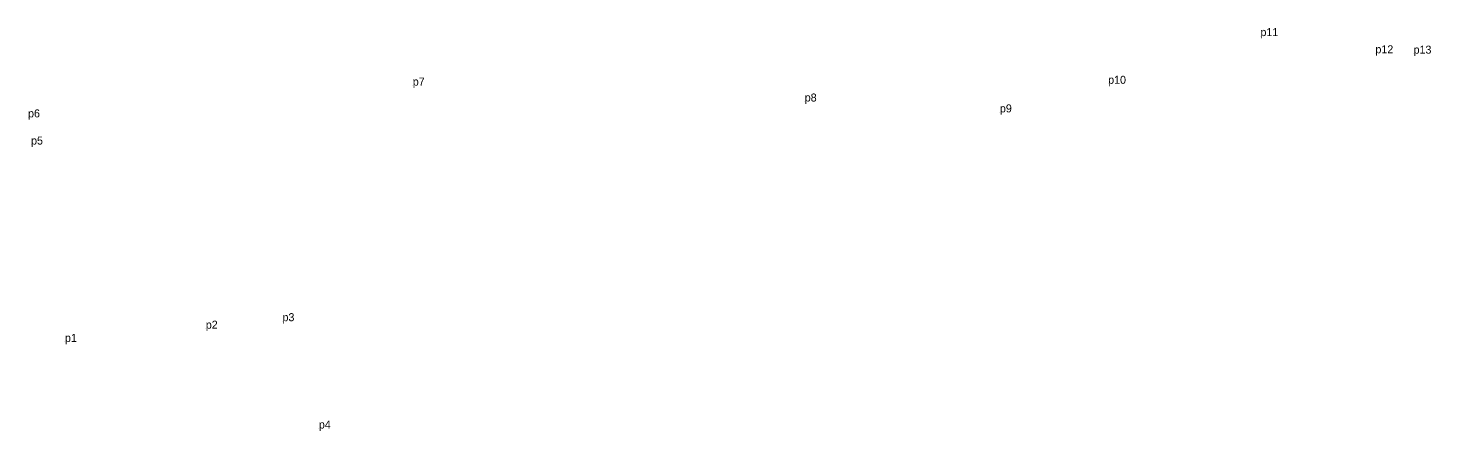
# Model space of a CAD drawing. Extents: x -2 to 54773767, y -1 to 183694297.
# Drawn here: x 544840.1 to 545155.7, y 1832692.6 to 1832783.2 of the extents above; entities that cross this region are included whole.
import ezdxf

# ---------------------------------------------------------------- set-up
doc = ezdxf.new("R2010")
doc.units = 0
doc.layers.add('Level 12', color=7, linetype='Continuous')
doc.layers.add('Level 7', color=7, linetype='Continuous')

msp = doc.modelspace()

# ---------------------------------------------------------------- linework, layer by layer
at = {"layer": 'Level 7'}
for p, q in [((545117.323, 1832781.405), (545117.323, 1832781.405)), ((545117.323, 1832781.405), (545117.323, 1832781.405)), ((545143.191, 1832777.539), (545143.191, 1832777.539)), ((545143.191, 1832777.539), (545143.191, 1832777.539)), ((545151.771, 1832777.453), (545151.771, 1832777.453)), ((545151.771, 1832777.453), (545151.771, 1832777.453)), ((544926.609, 1832770.266), (544926.609, 1832770.266)), ((544926.609, 1832770.266), (544926.609, 1832770.266)), ((545083.057, 1832770.675), (545083.057, 1832770.675)), ((545083.057, 1832770.675), (545083.057, 1832770.675)), ((545014.797, 1832766.69), (545014.797, 1832766.69)), ((545014.797, 1832766.69), (545014.797, 1832766.69)), ((545058.703, 1832764.244), (545058.703, 1832764.244)), ((545058.703, 1832764.244), (545058.703, 1832764.244)), ((544840.051, 1832763.124), (544840.051, 1832763.124)), ((544840.051, 1832763.124), (544840.051, 1832763.124)), ((544840.729, 1832757.008), (544840.729, 1832757.008)), ((544840.729, 1832757.008), (544840.729, 1832757.008)), ((544897.294, 1832717.293), (544897.294, 1832717.293)), ((544897.294, 1832717.293), (544897.294, 1832717.293)), ((544880.038, 1832715.611), (544880.038, 1832715.611)), ((544880.038, 1832715.611), (544880.038, 1832715.611)), ((544848.353, 1832712.639), (544848.353, 1832712.639)), ((544848.353, 1832712.639), (544848.353, 1832712.639)), ((544905.477, 1832693.166), (544905.477, 1832693.166)), ((544905.477, 1832693.166), (544905.477, 1832693.166))]:
    msp.add_line(p, q, dxfattribs=at)

# ---------------------------------------------------------------- texts
at = {"layer": 'Level 12'}
for s, p in [('p11', (545117.323, 1832781.405)), ('p11', (545117.323, 1832781.405)), ('p12', (545143.191, 1832777.539)), ('p12', (545143.191, 1832777.539)), ('p13', (545151.771, 1832777.453)), ('p13', (545151.771, 1832777.453)), ('p7', (544926.609, 1832770.266)), ('p7', (544926.609, 1832770.266)), ('p10', (545083.057, 1832770.675)), ('p10', (545083.057, 1832770.675)), ('p8', (545014.797, 1832766.69)), ('p8', (545014.797, 1832766.69)), ('p6', (544840.051, 1832763.124)), ('p6', (544840.051, 1832763.124)), ('p9', (545058.703, 1832764.244)), ('p9', (545058.703, 1832764.244)), ('p5', (544840.729, 1832757.008)), ('p5', (544840.729, 1832757.008)), ('p2', (544880.038, 1832715.611)), ('p2', (544880.038, 1832715.611)), ('p3', (544897.294, 1832717.293)), ('p3', (544897.294, 1832717.293)), ('p1', (544848.353, 1832712.639)), ('p1', (544848.353, 1832712.639)), ('p4', (544905.477, 1832693.166)), ('p4', (544905.477, 1832693.166))]:
    msp.add_text(s, height=1.8, dxfattribs=at).set_placement(p)

doc.saveas('drawing.dxf')
